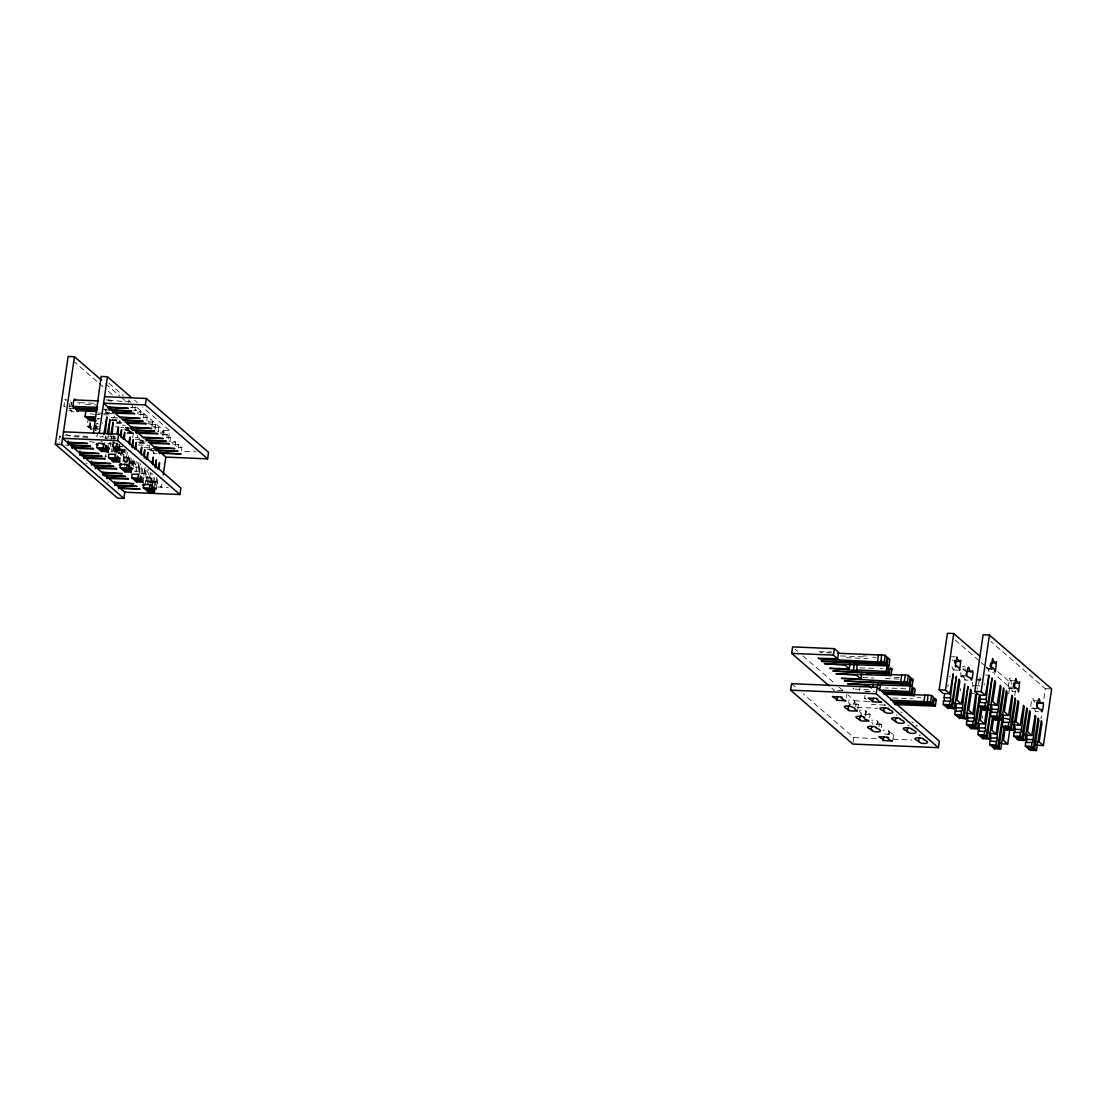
<?xml version="1.0" encoding="UTF-8"?>
<svg xmlns="http://www.w3.org/2000/svg" width="1107" height="1107" viewBox="0 0 1107 1107"><rect width="100%" height="100%" fill="white"/><g stroke="black" fill="none" stroke-linecap="round" stroke-linejoin="round"><path stroke-width="0.75" stroke-dasharray="5 3.75" d="M70.806 409.576L71.222 411.679L74.501 411.846M79.289 404.083L79.247 402.727M981.12 679.767L979.723 677.346M113.938 442.675C112.125 449.76 114.09 447.131 117.19 449.94C116.36 454.119 125.866 454.119 124.911 449.705M114.588 447.339L120.912 447.615L123.541 449.899L124.067 452.182M980.622 679.338L975.89 679.131M986.669 667.659C990.793 670.607 985.673 674.205 995.318 671.769M1011.798 682.133C1009.778 681.179 1008.131 675.796 1012.628 678.411M1035.003 702.239C1033.149 701.201 1031.004 695.874 1035.834 698.517M60.913 436.116L59.515 436.227L58.574 442.703L59.404 442.634M65.022 407.058L63.915 406.089L64.856 399.613L66.531 399.475M69.132 406.961L69.603 403.723M69.243 406.698C71.789 407.39 72.979 398.34 70.488 400.222M91.77 427.856L88.892 427.731L87.107 426.195L88.062 419.719M88.892 427.731L89.833 421.255M91.452 426.679L90.013 426.043L90.954 419.567M90.622 423.386L90.553 428.423L91.341 427.537M91.411 429.917L90.082 428.769L90.788 423.898M95.589 427.136L96.06 423.898M95.451 428.935L95.866 426.098M95.41 430.72L96.115 425.863M96.586 426.07L96.807 428.63L98.205 427.939M96.876 424.05L96.987 423.234M102.37 436.061L103.421 436.974L97.112 436.712L97.444 434.359M105.179 438.4L105.511 436.047M106.659 438.718L107.005 436.338M108.016 438.552L108.361 436.172M105.525 457.302L105.995 454.064M116 438.441L110.036 438.192L110.742 433.321M109.565 442.689L108.666 445.567M117.646 418.072L114.09 417.491L114.796 412.634M110.313 446.301L110.783 442.08M111.046 439.922L111.696 435.978M111.489 438.663L111.835 436.31M111.42 452.085L111.945 448.501M112.983 441.347L112.098 447.837L120.912 447.615M113.232 439.133L113.855 435.383M117.287 443.395L116.761 446.73L113.205 446.149L114.159 439.673M108.237 481.711L107.946 482.818M112.776 451.919L114.173 442.371M114.699 438.801L115.045 436.407M111.862 446.896L115.017 447.034L115.709 442.316M119.556 444.35L118.615 450.826L115.059 450.411L116 443.921L114.671 442.772M114.851 452.486L116.055 444.267M116.304 421.795L119.501 422.168L120.206 417.311M116.138 452.348L116.955 442.925M116.816 446.633L117.19 443.215M116.083 453.164L117.467 443.741M117.729 452.348L118.781 445.194M118.615 450.826L119.265 443.99M119.182 445.388L117.882 451.877M119.902 445.36L119.819 448.363L120.774 448.197M118.919 453.372L119.971 446.218M120.649 454.465L121.687 447.394M120.76 455.489L121.562 450.009M126.419 450.992L121.715 450.798L122.669 444.322M121.839 455.447L122.642 449.968M125.949 427.302L126.24 429.917L129.561 430.125M127.305 452.376L126.627 457.08L122.407 453.427L123.085 448.722M123.237 459.336L124.717 449.207M127.43 430.637L127.914 427.26M123.195 460.941L124.593 451.393M132.093 407.819L132.563 404.581M124.385 461.965L125.769 452.431M124.607 466.019L125.312 461.162L123.168 459.294M126.447 462.532L127.651 454.313M130.958 431.647L130.225 433.307L136.548 433.57M127.706 462.062L128.163 455.71M135.192 410.503L134.957 406.795M128.038 460.858L129.062 453.801M128.052 465.618C131.359 457.745 130.847 457.952 123.071 457.911M129.062 462.975L130.294 454.534M132.757 437.652L133.49 432.588M129.339 462.394L130.377 455.24M129.215 465.355L130.156 458.879M130.515 463.432L131.567 456.264M130.917 466.282L131.636 461.425L128.993 459.142M132.245 464.511L133.283 457.454M132.37 465.535L133.172 460.055M139.731 438.344L137.296 437.583L138.001 432.726M140.589 415.194L141.046 411.859L136.424 411.084M133.269 467.043L134.238 460.028M138.915 462.422L138.223 467.126L134.002 463.473L134.348 461.121M135.663 465.023L136.189 461.453M143.689 417.879L143.924 414.364L137.282 413.686M135.981 472.025L137.379 462.477M138.458 469.838L139.648 461.619M139.136 441.845L142.692 442.274L143.412 437.417M139.247 471.803L140.16 463.03M146.788 420.563L147.245 417.228L142.236 416.44M139.288 473.256L140.658 463.847M140.935 472.454L141.987 465.286M142.125 473.478L143.163 466.324M143.855 474.557L144.879 467.5M145.169 467.362L143.356 475.927M151.963 426.859L152.641 421.905L148.02 421.144M145.045 475.553L146.249 467.334M149.445 445.388L149.237 449.705M150.51 472.468L149.819 477.186L145.598 473.533L146.29 468.815M144.934 485.447L145.875 478.971L148.518 481.254L147.812 486.111M146.401 481.047L148.13 469.119M155.049 429.544L155.658 424.507L147.618 423.677M147.411 483.261L148.975 472.523M149.653 482.638L150.856 474.419M150.953 482.846L151.756 473.076M158.149 432.228L158.841 427.274L153.306 426.472M150.884 483.316L152.268 473.893M151.244 485.724C155.022 477.366 153.582 478.141 145.487 477.975M152.531 482.5L153.582 475.346M152.406 485.461L153.361 478.971M153.901 482.334L154.772 476.37M154.122 486.388L154.828 481.517L152.199 479.234M155.201 485.641L156.488 477.518M162.646 435.272L163.366 430.374L136.147 406.781M156.765 477.421L155.326 485.572M163.794 435.3L164.03 431.772L157.332 431.093M156.239 488.768L157.18 482.251L147.356 481.559L148.518 481.254M157.886 478.874L157.208 483.579L161.428 487.232L162.051 482.901M166.894 437.971L167.129 434.456L160.473 433.778M168.485 438.815L169.675 430.637L142.457 407.044M169.994 440.655L170.436 437.334L165.441 436.545M175.39 445.346L175.626 441.831L168.928 441.14M178.49 448.031L178.725 444.516L172.277 443.838M181.59 450.715L181.825 447.2L176.497 446.564M846.454 697.521L846.924 694.283M853.068 704.522C856.444 699.942 853.262 700.053 848.405 700.094M854.23 704.26L854.812 700.8L848.336 695.182M855.711 706.806L856.181 703.568L853.539 701.284M859.599 690.547L860.084 687.309M857.814 709.2L858.52 704.287L856.181 703.568M853.04 742.451L853.76 737.594L803.198 693.798M866.241 699.181L864.553 698.559L865.01 695.238M864.664 714.568C868.372 709.67 864.124 710.168 859.226 710.113M865.591 715.938L866.311 711.068M869.659 717.627L870.102 714.292L865.148 711.331M876.274 724.628C879.636 720.034 876.453 720.173 871.61 720.187M877.436 724.365L877.906 721.127M878.903 726.912L879.387 723.674L876.744 721.39M881.255 727.673L881.712 724.338L879.387 723.674M887.869 734.674C891.439 729.914 887.731 730.233 882.819 730.233M889.032 734.411L889.502 731.173M892.616 739.351C898.344 729.748 881.684 737.511 882.86 731.879M947.841 686.921L948.187 684.527M954.04 668.351C953.016 672.807 952.809 665.432 950.65 665.874M960.862 672.447L960.918 676.681M960.309 691.003L960.668 688.623M972.527 682.092L972.762 686.797M977.356 687.641L977.135 689.163M979.252 679.518L978.436 685.441L979.266 686.935L979.681 685.814L973.357 685.551L973.178 686.271M984.095 685.081L984.331 683.462M982.476 718.263L982.822 715.869M1008.698 693.729L1009.653 687.184L994.1 673.706M1014.773 695.625L1015.493 690.713M1040.954 718.747L1041.383 715.772M1043.901 698.489L1045.34 688.679L990.89 641.507M131.816 428.935L127.07 428.741L126.475 429.986M155.008 449.041C150.095 447.145 146.608 451.877 154.343 450.3M964.917 675.63L961.762 675.491L961.346 676.626M1015.354 687.309L1009.044 687.046L1008.103 688.097L1009.529 678.287M1038.56 707.415C1029.593 710.403 1029.676 706.972 1032.54 698.406M109.967 401.246L110.617 400.139L111.157 401.232M965.359 671.146L965.885 670.081M1012.85 690.505L1012.199 691.612L1018.509 691.875M71.955 410.752L71.346 411.707M154.039 452.445L153.43 453.413L156.585 453.538M78.223 402.63L77.421 402.644M107.6 412.399L106.798 413.077L105.193 409.784M870.13 714.389L865.024 714.485M881.726 724.435L873.077 724.269L871.749 722.262M901.97 712.617L900.821 711.953M71.955 402.228L71.775 402.948L70.613 401.952M69.049 435.923L70.045 435.895M965.456 679.394L964.972 680.058L968.072 680.196M97.651 419.276L98.551 419.249M1035.834 711.303L1038.56 711.843M135.608 407.362L129.906 407.334M118.311 450.466L121.715 450.798M141.059 411.956L137.226 412.095M144.159 414.641L136.95 414.641M147.217 417.408L143.799 417.491M152.669 422.002L148.296 422.127M155.769 424.687L147.356 424.645M158.813 427.454L153.112 427.44M164.265 432.048L160.432 432.2M167.365 434.733L160.155 434.747M170.464 437.417L167.005 437.583M175.875 442.108L171.488 442.233M178.96 444.793L172.014 444.806M182.06 447.477L178.614 447.643M864.539 698.475L865.702 698.213M949.474 676.529L950.359 676.751M858.52 704.329L854.991 704.495M885.06 704.37L884.41 705.145L885.558 705.671M907.754 725.002L909.11 725.832M819.125 651.705L831.717 652.009M865.536 691.903L870.13 691.432M964.972 680.058L964.391 677.775L961.762 675.491M913.33 722.802L911.891 721.916M95.465 430.153L96.918 430.166M87.84 437.265L86.747 436.31L67.735 435.48L66.683 434.567M107.033 413.202L113.343 413.465M130.225 433.307L129.713 431.024L127.07 428.741M113.924 448.598L120.234 448.861M153.43 453.413L152.918 451.116L150.275 448.833M1008.38 688.305L1014.69 688.568M1012.199 691.612L1011.66 690.505M1031.586 708.397L1037.896 708.66M1035.405 711.718L1034.879 709.435L1032.25 707.138M63.915 406.089L65.036 406.006M111.198 417.643L114.09 417.491M87.107 426.195L90.013 426.043M135.511 437.652L137.296 437.583M111.987 446.163L113.205 446.149M896.712 714.845L896.227 715.385M853.801 688.153L852.985 688.333L853.635 688.9M920.208 734.951L919.184 735.214L920.194 735.781M128.301 402.159L129.436 401.813L108.763 400.36L106.646 398.534M120.359 421.559L119.501 422.168M96.932 423.621L98.219 423.746M125.312 461.162L124.164 461.467L126.35 462.173M105.885 399.931L110.617 400.139M79.856 402.685L97.997 403.446M85.626 404.512L96.184 404.941M102.231 409.161L106.936 409.369M133.532 410.517L136.701 410.642L132.812 407.279M69.104 408.469L73.837 408.663M104.791 409.964L109.524 410.157M71.969 410.614L69.021 410.254M105.317 412.344L109.551 412.524M97.873 413.008L102.231 413.188M103.671 413.243L110.728 413.548M94.579 414.336L90.29 413.797M97.167 414.447L100.211 414.572M103.698 414.724L110.575 415M97.195 418.515L100.1 418.64M112.028 419.138L118.781 419.428M111.503 420.093L116.65 420.314M111.406 420.591L120.248 420.951M116.789 422.39L123.237 422.653M116.373 423.344L124.427 423.677M122.365 425.171L125.257 425.296M115.211 426.818L118.366 426.942M95.077 426.416L98.205 426.555M120.746 427.496L123.638 427.62M125.049 427.676L129.27 427.856M163.366 430.374L169.675 430.637M93.223 427.911L97.541 428.105M123.859 429.198L130.142 429.461M90.082 428.769L94.399 428.949M95.839 429.004L98.731 429.129M125.049 430.222L129.754 430.429M127.568 430.941L130.501 431.052M128.647 431.951L132.868 432.131M127.097 432.38L132.743 432.616M126.876 433.349L133.933 433.653M114.685 436.919L108.251 436.642L110.036 438.192M64.856 435.051L69.589 435.259M73.92 436.725L87.273 437.279M135.234 439.244L141.987 439.521M139.842 440.406L143.177 440.558M140.561 440.932L143.453 441.056M138.389 442.426L144.823 442.689M139.579 443.45L146.013 443.713M89.612 441.513L94.635 442.385L91.175 442.551M107.642 443.243L110.797 443.381L115.017 447.034M138.14 444.959L148.463 445.401M118.989 444.322L117.812 444.17M116.705 446.453L122.974 446.716M143.952 447.602L151.064 447.892M65.341 445.139L68.496 445.277M147.065 449.304L151.77 449.497M184.897 451.379L196.036 451.85M125.312 449.373L113.274 448.861L115.059 450.411M149.819 450.397L152.96 450.521M117.231 449.622L123.541 449.899M112.596 451.019L115.751 451.144M117.66 453.233L122.407 453.427M104.708 456.167L107.005 456.264M123.458 456.956L126.627 457.08M122.628 460.996L127.36 461.204M130.059 462.339L133.961 462.228L131.636 461.425M130.847 463.349L134.002 463.473M135.068 467.002L138.223 467.126M134.224 471.056L138.956 471.25M140.866 473.326L145.598 473.533M145.086 476.979L149.819 477.186M145.82 481.102L150.566 481.296M157.72 487.08L168.402 487.523M950.581 656.686L955.327 656.88M831.163 652.964L820.425 652.438M863.211 655.884L866.518 656.022M840.739 655.925L866.048 656.977M872.69 657.254L876.08 657.406M846.329 657.724L868.013 658.637M962.191 666.732L965.346 666.871M986.752 668.268L991.485 668.462M988.482 669.223L993.214 669.431M962.703 669.015L965.858 669.154M953.321 670.012L958.053 670.219M873.575 668.324L859.406 667.839M880.148 668.6L882.473 668.697M985.59 675.062L988.745 675.201M961.097 676.751L964.252 676.889M1009.985 680.57L1016.309 680.833M977.606 680.099L980.774 680.224M894.207 677.29L899.271 677.498M862.699 677.539L873.741 678.01M885.268 678.494L898.856 679.061M1045.34 688.679L1050.073 688.872M905.678 688.803L885.572 687.89M970.064 693.549L974.81 693.743M868.635 689.744L854.632 689.121M864.816 691.169L874.461 691.612M1033.191 700.662L1037.923 700.869M917.412 697.396L920.789 697.535M892.726 697.936L912.929 698.78M854.812 700.8L867.334 701.326M884.548 705.09L871.43 704.315M857.081 707.415L877.519 708.272M915.863 726.178L917.412 725.929L916.07 725.279M853.76 737.594L877.713 738.604M893.114 739.241L911.933 740.029M154.828 481.517L157.152 482.195M851.048 704.329C847.09 704.121 850.813 703.056 848.211 701.88M87.107 463.418L85.765 463.21M869.977 701.921L868.068 701.534M105.082 438.04L106.895 438.635M70.682 403.875L71.775 404.013M116 443.921L117.453 444.128M102.481 441.997L101.055 441.499M145.211 441.942L142.692 442.274M842.413 690.491L833.516 690.477M860.637 713.946L861.467 713.351L859.323 711.497M997.822 671.728L1012.075 684.071M955.203 640.012L978.546 660.229M981.134 662.47L985.022 665.847M986.323 666.967L988.911 669.209M1009.044 687.046L1011.521 689.191M952.089 659.827L953.418 660.962M963.035 669.306L965.179 671.16M973.357 685.551L974.188 686.257M795.186 649.145L797.773 651.386M802.962 655.884L835.37 683.96M839.258 687.322L843.147 690.699M888.34 731.436L893.307 734.398M831.841 688.194L834.429 690.436M791.533 683.683L796.722 688.18M134.68 400.305L137.268 402.561M108.915 383.202L123.181 395.559M128.37 400.042L130.958 402.298M105.58 383.686L119.847 396.043M121.133 397.164L127.623 402.782M73.339 360.965L97.969 382.302M99.27 383.423L103.159 386.8M108.348 391.283L112.236 394.659M64.856 399.613L66.406 400.969M69.174 407.999L70.502 409.133M96.046 435.798L97.112 436.712M59.515 436.227L60.843 437.39M102.411 422.694L102.522 423.511"/><path stroke-width="1.5" d="M105.608 445.872L105.096 449.456L98.772 449.193L97.001 447.643L97.153 444.045C100.571 440.074 115.502 451.255 106.701 448.75M105.096 449.456L103.311 447.906L103.463 444.322L104.501 443.312M117.217 455.932L116.692 459.502L110.382 459.239L108.597 457.703L108.749 454.105L115.751 454.41M116.692 459.502L114.907 457.966L115.059 454.368M128.813 465.978L128.287 469.548L121.978 469.285L120.193 467.749L120.345 464.151L127.167 464.608L129.104 465.175L128.052 465.618L130.681 467.901L133.034 468.621L131.083 468.898M128.287 469.548L126.516 468.012L127.36 464.456M140.409 476.024L139.897 479.608L133.573 479.345L131.802 477.795L131.954 474.197L139.067 474.308M139.897 479.608L138.112 478.058L138.264 474.474M152.019 486.084L151.493 489.654L145.183 489.391L143.398 487.855L143.55 484.257L150.372 484.714L152.309 485.267L151.244 485.724L153.887 488.007L156.225 488.727L154.288 488.99M151.493 489.654L149.708 488.118L149.86 484.52L150.677 484.354M979.418 702.35L979.363 696.497L974.575 726.358L968.265 726.095L966.48 724.559L966.632 720.961L973.385 721.473L973.939 720.519L976.595 693.992L975.71 694.753L972.901 713.89L968.694 710.237L971.476 691.086L970.604 689.329L965.941 718.886L964.155 717.336L967.988 686.506L962.979 716.312L956.656 716.049L954.884 714.513L954.94 711.58L962.26 710.749L964.889 683.822L961.305 703.844L957.085 700.191L959.866 681.04L958.994 679.269L954.345 708.826L952.56 707.29L956.393 676.46L951.37 706.266L945.06 706.003L943.275 704.453L943.427 700.856L950.18 701.368L950.788 700.122L950.443 697.908L944.133 697.645L944.52 694.905M951.37 706.266L949.598 704.716L949.751 701.132M962.979 716.312L961.194 714.776L961.346 711.178M974.575 726.358L972.79 724.822L972.956 721.224M992.246 718.692L989.146 738.978L987.361 737.442L991.194 706.612L986.171 736.418L979.861 736.155L978.09 734.605L978.242 731.007L984.981 731.519L985.59 730.274L985.244 728.06L978.934 727.797L979.335 725.057M986.129 699.403L988.98 675.27L985.382 695.279L979.072 695.016L974.852 691.363L983.113 634.768L989.423 635.031L1051.65 688.941L1043.389 745.537L1039.169 741.884L1041.964 722.733L1041.341 720.768L1036.429 750.532L1034.644 748.982L1038.823 720.366L1038.241 718.083L1033.468 747.958L1027.144 747.695L1025.373 746.16L1025.525 742.562L1032.748 742.396L1035.778 717.018L1035.142 715.399L1031.793 735.491L1027.573 731.838L1030.354 712.687L1029.607 710.791L1024.833 740.472L1023.048 738.936L1027.227 710.32L1026.77 708.037L1021.858 737.912L1015.548 737.649L1013.763 736.1L1013.915 732.502L1021.138 732.35L1024.169 706.972L1023.546 705.353L1020.197 725.431L1015.977 721.778L1018.758 702.627L1018.011 700.731L1013.223 730.426L1011.452 728.89L1015.617 700.261L1015.161 697.991L1010.262 727.852L1003.952 727.59L1002.167 726.054L1002.319 722.456L1009.542 722.304L1012.573 696.926L1011.936 695.307L1008.588 715.385L1004.367 711.732L1007.149 692.581L1006.401 690.685L1001.627 720.38L999.842 718.83L1004.021 690.215L1003.565 687.945L998.652 717.806L992.342 717.544L990.571 716.008L990.723 712.41L997.933 712.244L1000.977 686.866L1000.341 685.247L996.992 705.339L992.771 701.686L995.553 682.535L994.806 680.639L990.018 710.32L988.247 708.784L992.08 677.954L987.057 707.76L980.747 707.498L978.962 705.948L979.114 702.35L985.867 702.862L986.475 701.617L986.129 699.403L979.806 699.14L980.207 696.4M986.171 736.418L984.4 734.868L984.552 731.284M987.057 707.76L985.285 706.211L985.438 702.627M1003.136 718.872L1002.555 716.589L997.781 746.464L991.457 746.201L989.686 744.665L989.838 741.067L996.591 741.565L997.186 740.32L996.84 738.106L990.53 737.843L990.931 735.103M997.781 746.464L995.996 744.928L996.148 741.33M998.652 717.806L996.881 716.271L997.033 712.673M1010.262 727.852L1008.477 726.317L1008.629 722.719M1021.858 737.912L1020.087 736.363L1020.239 732.779M1033.468 747.958L1031.682 746.422L1031.835 742.825M1013.846 683.559L1013.458 686.298M990.627 663.619L990.198 666.608M124.87 491.674L123.887 498.427L117.577 498.164L55.35 444.267L68.164 356.468L74.473 356.731L101.692 380.324M123.887 498.427L61.66 444.53L74.473 356.731M68.274 440.973L68.274 445.152L69.16 444.018L71.803 446.301L72.259 448.584L73.104 446.522M78.389 410.31C77.545 414.945 75.484 404.899 73.657 408.594C72.273 406.421 74.169 395.199 75.497 400.264M79.87 451.019L79.87 455.198L80.769 454.064L83.399 456.361L83.855 458.63L84.699 456.568M94.289 418.391L86.83 418.086L85.045 416.536L86 410.06L86.886 410.835M91.48 461.065L91.466 465.244L92.365 464.124L94.994 466.407L95.465 468.676L96.309 466.628M99.201 433.321L107.462 376.726L101.138 376.463L93.417 433.515M103.767 434.622L106.895 416.896L105.359 432.879M109.067 407.473L109.247 409.964L110.188 408.898L112.831 411.181L113.288 413.465L114.132 411.403M107.351 433.944L109.994 419.581L108.541 434.982M102.896 472.329L103.02 475.235L103.961 474.17L106.604 476.453L107.061 478.736L107.905 476.674M108.278 447.629L108.057 452.016L106.272 450.48L106.798 446.896M110.769 434.47L113.094 422.265L112.181 433.958M117.079 432.906L118.491 426.956L118.158 434.705M118.67 434.138L180.898 488.049L179.957 494.525L117.729 440.614L118.67 434.138L63.514 431.827L64.04 432.284M120.345 434.456L121.59 429.627L121.189 437.874M114.561 481.974L114.727 485.406L115.571 484.229L118.2 486.513L118.657 488.782L119.514 486.72M119.888 457.675L119.653 462.076L117.882 460.526L118.394 456.956M123.168 439.05L124.69 432.311L124.468 439.299M128.689 442.952L130.1 437.002L129.754 444.751M132.383 426.762L132.494 430.125L133.394 429.004L136.023 431.287L136.424 433.529L137.213 432.311M131.595 446.896L133.2 439.687L132.785 447.92M131.484 467.735L131.263 472.122L129.477 470.586L130.003 467.002M134.763 449.096L136.299 442.371L136.064 449.345M146.318 398.465L208.545 452.376L207.604 458.852L145.377 404.941L146.318 398.465L104.542 396.707M140.285 453.012L141.696 447.048L141.35 454.811M143.55 454.562L144.796 449.733L144.38 457.966M143.094 477.781L142.858 482.168L141.073 480.632L141.599 477.048M146.359 459.142L147.895 452.417L147.66 459.405M151.88 463.058L153.306 457.108L152.96 464.857M155.589 446.854L155.7 450.231L156.599 449.11L159.228 451.393L159.685 453.662L160.473 452.016M154.8 467.002L156.391 459.792L155.99 468.026M154.676 487.481L154.454 492.228L152.683 490.678L153.195 487.108M157.969 469.202L159.491 462.463L159.27 469.451M163.241 474.82L165.732 457.731M829.24 685.939L791.643 653.379L792.598 646.889L834.374 648.647L838.594 652.3L837.653 658.776L818.128 658.264L820.176 659.011L880.065 662.014L880.937 661.751L881.587 654.915L885.143 655.33L886.915 656.88L885.974 663.356L821.283 660.865L822.584 661.599L887.164 664.38L888.935 665.93L889.89 659.44L888.105 657.904L887.164 664.38M790.592 690.159L791.533 683.683L877.09 687.267L939.317 741.178L938.376 747.654L852.805 744.07L790.592 690.159L876.149 693.743L938.376 747.654M837.653 658.776L833.433 655.123L834.374 648.647M837.321 699.735L832.381 696.594L841.306 696.926L842.136 697.493L841.002 697.714L843.631 699.998L845.969 700.814L836.491 700.316L837.791 696.497M857.496 663.467L856.5 670.524L829.738 668.324L849.249 668.822L849.955 663.965M853.442 669.984L854.396 663.508M848.917 709.781C835.176 703.678 856.943 705.726 855.241 710.044C856.5 709.864 858.811 711.123 856.417 711.081C849.706 710.514 845.208 712.424 849.623 704.924M910.355 684.486L911.31 678.01L913.081 679.546L912.14 686.022L910.355 684.486L844.433 681.054L909.179 683.462L910.12 676.972L908.335 675.436L905.443 675.049L904.087 681.94L903.27 682.12L841.334 678.37L860.859 678.882L861.564 674.025M860.526 719.827C847.007 714.568 868.275 716.34 864.193 717.806C862.837 719.605 871.859 720.615 868.026 721.127C861.578 720.629 856.597 722.414 861.232 714.97M872.69 687.309L873.16 684.071M877.533 661.433L878.474 654.943L837.902 653.255M873.008 701.229L868.068 698.088L876.993 698.42L877.823 698.987L876.675 699.209L879.318 701.492L881.656 702.308L872.164 701.81L873.478 697.991M876.149 693.743L877.934 683.794M872.122 729.887C858.824 724.739 879.387 726.178 875.941 727.866C890.194 733.567 864.65 733.415 872.593 726.649M879.456 690.657L880.466 685.191M885.974 663.356L884.189 661.82L885.143 655.33M888.312 665.944L888.035 673.001L886.25 671.465L886.956 666.608M890.997 675.574L889.225 674.038L890.166 667.563L891.938 669.098L890.997 675.574L835.923 673.693L856.638 675.228L860.859 678.882M884.604 711.275C871.057 706.058 892.297 707.691 888.284 709.255C902.966 714.887 876.855 714.735 885.074 708.037M883.718 739.933L878.792 736.792L887.717 737.137L888.547 737.705L887.399 737.912L890.042 740.196L892.367 741.012L882.888 740.528L884.189 736.695M900.738 681.525L901.679 675.049L890.789 674.592M896.2 721.321C883.012 716.257 902.966 717.461 900.033 719.315C914.244 725.03 888.686 724.794 896.67 718.083M909.179 683.462L907.394 681.912L908.335 675.436M911.296 685.856L912.182 686.631L911.241 693.107L909.456 691.571L910.397 685.081M914.202 695.68L912.417 694.131L913.372 687.655L915.143 689.204L914.202 695.68L884.064 694.172M907.809 731.381C894.733 726.33 914.161 727.507 911.628 729.361C925.77 734.937 900.392 734.993 908.28 728.143M892.699 701.893L932.371 703.554L933.326 697.078L931.541 695.542L927.984 695.113L927.292 702.032L926.185 702.212L923.93 701.63L924.885 695.154L912.472 694.629M919.405 741.427C906.356 736.432 926.061 737.511 923.224 739.407C937.2 744.859 912.03 745.108 919.875 738.189M932.371 703.554L930.6 702.018L931.541 695.542M935.346 706.128L933.561 704.592L934.502 698.102L936.287 699.652L935.346 706.128L894.594 704.536M950.443 697.908L953.293 673.776L949.709 693.785L943.385 693.522L939.165 689.869L947.426 633.273L953.736 633.536L979.667 655.994M949.709 693.785L945.489 690.131L953.736 633.536M954.815 663.093L954.788 660.381M955.037 710.915L956.019 710.196L956.13 704.951M965.996 675.976L966.356 673.54M966.632 720.961L967.615 720.256L967.726 714.997M980.65 708.646L977.536 728.932L975.765 727.396L978.892 705.92M985.382 695.279L981.176 691.626L989.423 635.031M988.247 708.784L981.937 708.522L980.29 720.283L984.51 723.936L986.572 709.822M985.244 728.06L987.638 711.621M990.723 712.41L991.706 711.69L991.817 706.446M1001.627 720.38L995.318 720.117L993.533 718.568L993.878 716.187L991.886 730.343L996.106 733.996L998.168 719.868M996.84 738.106L999.247 721.667M1003.855 728.752L1000.742 749.038L998.971 747.488L1003.412 716.492M1005.474 726.234L1003.496 740.389L1007.716 744.042L1009.736 730.163M1013.915 732.502L1014.898 731.796L1015.008 726.552M1024.833 740.472L1018.509 740.209L1016.738 738.673L1017.084 736.293M1025.525 742.562L1026.563 741.552L1027.019 733.858M1036.429 750.532L1030.119 750.269L1028.334 748.719L1028.68 746.339M1036.719 706.003L1036.955 702.322M960.06 661.516L960.834 660.298L959.631 670.275L959.105 667.991L956.476 665.708L955.867 666.967L955.286 666.027L956.96 656.963L957.417 659.232L960.06 661.516L955.313 661.322M971.655 671.562C974.727 666.857 971.337 686.215 970.714 678.051C965.83 676.557 966.203 675.893 967.892 667.95C969.497 664.601 968.75 673.416 971.655 671.562L966.923 671.368M995.733 663.01L996.521 661.792L995.318 671.769L994.792 669.486L992.163 667.203L991.554 668.462L991 667.687L992.647 658.457L993.104 660.727L995.733 663.01L991 662.816M1018.938 683.116L1019.727 681.898L1018.509 691.875L1017.997 689.592L1015.354 687.309L1014.815 688.54L1014.206 687.779L1015.852 678.549L1016.309 680.833L1018.938 683.116L1014.206 682.908M1042.144 703.208C1045.257 698.42 1041.742 717.986 1041.203 709.698C1036.263 708.189 1036.733 707.594 1038.38 699.596C1039.985 696.248 1039.238 705.062 1042.144 703.208L1037.411 703.014M108.057 452.016L101.913 451.172M119.653 462.076L113.343 461.813L113.606 460.927M131.263 472.122L124.939 471.859L125.216 470.973M142.858 482.168L136.548 481.905L136.811 481.033M154.454 492.228L148.144 491.965L148.407 491.079M954.345 708.826L948.201 707.982M965.941 718.886L959.811 718.028M977.536 728.932L971.226 728.669L971.489 727.783M990.018 710.32L983.708 710.057L984.068 708.881M989.146 738.978L982.822 738.715L983.099 737.843M995.318 720.117L995.663 718.941M1000.742 749.038L994.432 748.775L994.695 747.889M1013.223 730.426L1006.996 729.873M1018.509 740.209L1018.869 739.033M121.258 463.736L120.345 464.151M97.956 443.879L97.153 444.045M990.53 741.109L990.627 737.968M857.441 664.034L854.535 663.591M888.935 665.93L824.328 663.633L845.028 665.169L849.249 668.822M911.684 679.656L913.081 679.546M912.14 686.022L847.533 683.739L868.234 685.275L871.403 688.014M934.889 699.762L936.287 699.652M97.347 444.225L96.184 444.53L98.053 445.208M120.552 464.317L119.39 464.636L121.258 465.314M143.744 484.423L142.595 484.728L144.464 485.42M74.39 399.904L98.495 400.914M145.377 404.941L103.601 403.183L107.822 406.85L128.523 408.386L107.476 407.805M71.872 406.324L97.541 407.39M74.335 407.999L97.471 408.967M109.994 409.493L131.622 411.071L111.184 410.517M75.525 409.023L97.056 409.922M87.688 410.13L89.833 410.227M76.881 410.655L96.724 411.486M112.485 412.15L133.366 413.105L134.708 413.755L115.197 413.243L119.418 416.896L140.119 418.432L120.262 417.906M85.045 416.536L94.524 416.938M122.116 419.567L143.218 421.117L123.292 420.591M95.479 419.428L88.02 419.11L89.792 420.66L96.226 420.923M125.271 422.251L145.308 423.234L146.262 423.884L126.793 423.289L131.013 426.942L151.714 428.478L130.668 427.911M131.664 429.53L154.814 431.163L134.376 430.623M135.677 432.256L156.571 433.211L157.914 433.847L138.403 433.335L142.623 437.002L163.324 438.538L143.467 438.012M145.308 439.659L166.424 441.223L146.498 440.697M117.729 440.614L62.573 438.303L66.794 441.97L87.495 443.506L67.638 442.98M148.476 442.357L168.513 443.34L169.468 443.99L149.999 443.395L154.219 447.048L174.92 448.584L153.873 448.017M70.806 444.682L90.594 446.19L71.997 445.72M55.35 444.267L61.66 444.53M154.869 449.622L178.019 451.269L156.059 450.66M97.001 447.643L103.311 447.906M72.647 447.311L92.684 448.293L93.638 448.958L74.169 448.363L78.389 452.016L99.09 453.552L79.234 453.026M158.882 452.348L181.119 453.953L161.608 453.441L165.815 457.094L207.604 458.852M106.272 450.48L99.962 450.217L101.747 451.753M80.091 454.645L102.19 456.236L81.268 455.669M108.597 457.703L114.907 457.966M84.243 457.371L104.279 458.353L105.248 459.004L85.779 458.409L89.985 462.062L110.7 463.598L90.843 463.086M117.882 460.526L111.558 460.263L113.343 461.813M94.012 464.788L113.8 466.282L95.202 465.812M120.193 467.749L126.516 468.012M95.852 467.417L115.889 468.399L116.844 469.05L97.374 468.455L101.595 472.122L122.296 473.658L102.439 473.132M129.477 470.586L123.168 470.323L124.939 471.859M103.283 474.737L125.395 476.342L104.473 475.775M131.802 477.795L138.112 478.058M107.448 477.463L127.485 478.445L128.44 479.11L108.97 478.515L113.191 482.168L133.892 483.704L114.035 483.178M141.073 480.632L134.763 480.369L136.548 481.905M114.893 484.797L136.991 486.388L118.394 485.918M143.398 487.855L149.708 488.118M119.044 487.523L140.091 489.073L120.58 488.561L124.8 492.214L179.957 494.525M152.683 490.678L146.359 490.415L148.144 491.965M791.643 653.379L833.433 655.123M880.632 661.391L884.189 661.82M883.358 664.823L885.503 664.92M890.249 669.029L891.938 669.098M856.555 669.943L886.25 671.465M888.035 673.001L832.851 671.091L889.225 674.038M867.321 673.61L870.144 673.734M903.838 681.497L907.394 681.912M900.932 684.693L903.976 684.818M906.564 684.929L908.709 685.012M939.165 689.869L945.489 690.131M974.852 691.363L981.176 691.626M879.761 690.048L909.456 691.571M882.611 691.903L911.241 693.107M883.801 692.94L912.417 694.131M887.717 693.591L890.526 693.715M927.043 701.603L930.6 702.018M890.997 700.247L923.93 701.63M961.305 703.844L954.995 703.582L953.93 702.668M996.992 705.339L990.142 704.619M943.275 704.453L949.598 704.716M978.962 705.948L985.285 706.211M893.889 702.931L933.561 704.592M952.56 707.29L946.25 707.027L948.021 708.563M955.728 707.691L962.038 707.954M991.415 709.186L997.725 709.449M972.901 713.89L966.065 713.171M1008.588 715.385L1002.278 715.122L1001.226 714.209M954.884 714.513L961.194 714.776M990.571 716.008L996.881 716.271M964.155 717.336L957.846 717.073L959.631 718.623M993.533 718.568L999.842 718.83M967.324 717.737L973.648 718.014M1009.321 719.508C997.822 715.966 1006.346 720.961 1002.319 722.456M1012.822 721.653L1015.977 721.778M984.51 723.936L978.187 723.674L977.135 722.76M1020.197 725.431L1013.348 724.711M966.48 724.559L972.79 724.822M1002.167 726.054L1008.477 726.317M975.765 727.396L969.441 727.133L971.226 728.669M1011.452 728.89L1005.128 728.627L1006.913 730.163M1014.607 729.292L1020.931 729.555M996.106 733.996L989.271 733.277M1031.793 735.491L1025.483 735.228L1024.418 734.315M978.09 734.605L984.4 734.868M1013.763 736.1L1020.087 736.363M987.361 737.442L981.051 737.179L982.822 738.715M1016.738 738.673L1023.048 738.936M1026.217 739.338L1032.527 739.601M1036.014 741.745L1039.169 741.884M1007.716 744.042L1001.392 743.779L1000.341 742.866M1043.389 745.537L1037.079 745.274L1036.027 744.361M989.686 744.665L995.996 744.928M1025.373 746.16L1031.682 746.422M998.971 747.488L992.647 747.225L994.432 748.775M1028.334 748.719L1034.644 748.982M878.474 654.943L881.587 654.915M901.679 675.049L904.779 675.021M924.885 695.154L927.984 695.113M979.114 702.35L980.096 701.644L979.806 699.14M981.937 708.522L983.708 710.057M943.427 700.856L944.423 700.15L944.133 697.645M978.242 731.007L979.225 730.302L979.031 727.922M107.462 376.726L130.792 396.943"/></g></svg>
